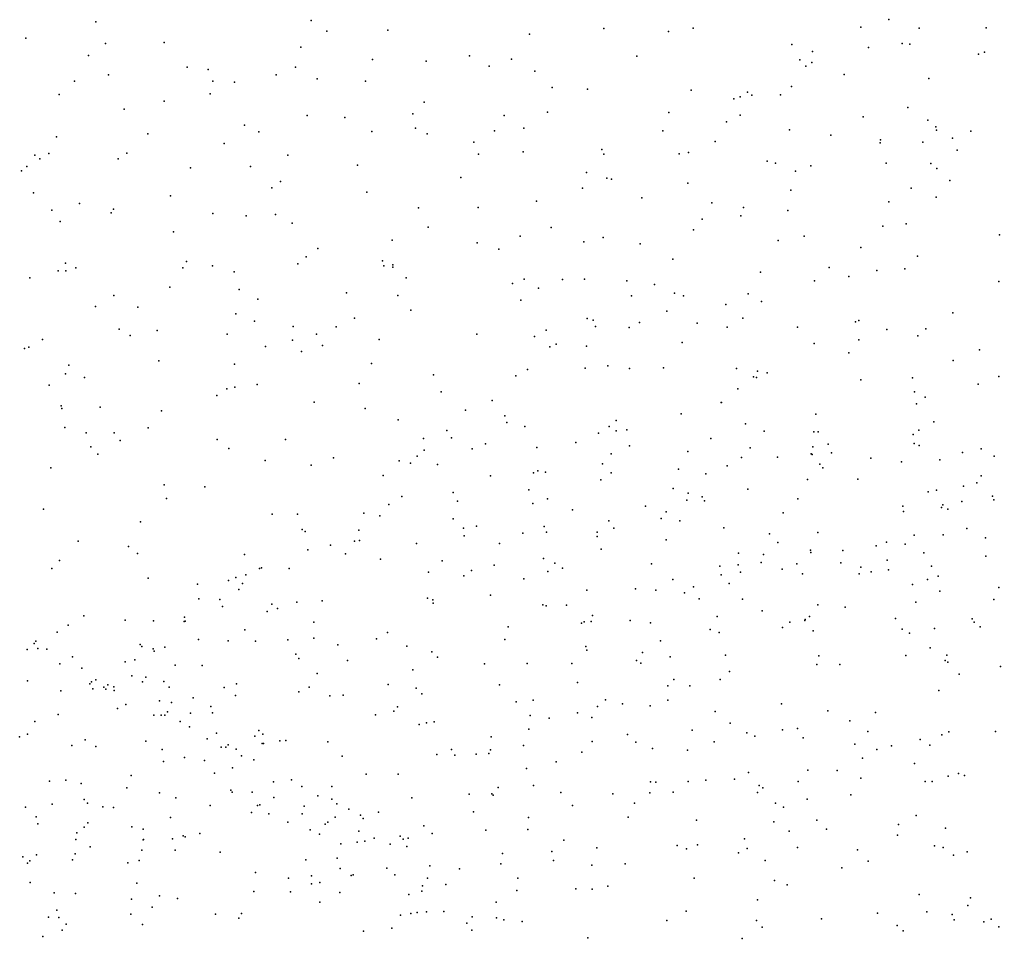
# Model space of a CAD drawing. Header units: metres. Extents: x -23.9 to 23.9, y -27.4 to 27.4.
# Drawn here: x -2.266 to -0.891, y -2.604 to -1.316 of the extents above; entities that cross this region are included whole.
import ezdxf

# ---------------------------------------------------------------- set-up
doc = ezdxf.new("R2010")
doc.units = ezdxf.units.M

msp = doc.modelspace()

# ---------------------------------------------------------------- linework, layer by layer
for p in [(-2.1592, -1.319, 12.5822), (-1.8571, -1.3168, 28.0397), (-1.0472, -1.3157, 24.4778), (-1.8351, -1.3321, -13.3735), (-1.7498, -1.3307, 20.3449), (-1.447, -1.3282, -13.4396), (-1.356, -1.3324, 24.0521), (-1.3214, -1.3276, -6.3809), (-1.0865, -1.3265, -10.9497), (-1.0049, -1.3279, 27.6705), (-0.9108, -1.3273, 5.3267), (-2.2575, -1.3415, -12.9558), (-1.5512, -1.3359, -10.4901), (-2.1454, -1.3491, -11.6209), (-2.0631, -1.3479, -10.5807), (-1.8715, -1.3542, -10.5476), (-1.1832, -1.3505, -6.3992), (-1.1544, -1.3604, 24.2696), (-1.0758, -1.3549, -10.7539), (-1.0286, -1.3494, 11.6613), (-1.0178, -1.3501, -6.4726), (-0.9129, -1.3613, 5.2195), (-2.1693, -1.366, 10.6027), (-1.771, -1.3718, -16.7169), (-1.6958, -1.3739, -6.247), (-1.6353, -1.3665, -11.2204), (-1.5764, -1.371, 2.5419), (-1.4006, -1.3668, -10.466), (-1.1718, -1.3722, -10.5205), (-0.9215, -1.3644, -6.5286), (-2.0312, -1.3822, 12.5619), (-2.0018, -1.3855, 23.6959), (-1.8792, -1.3826, 12.5711), (-1.6074, -1.381, 14.0935), (-1.5436, -1.3882, 9.5877), (-1.1634, -1.381, 18.9466), (-1.1552, -1.3758, 11.9559), (-2.189, -1.4021, -6.238), (-2.1414, -1.3934, 9.9405), (-1.995, -1.4022, 10.3275), (-1.9063, -1.3934, -11.3211), (-1.8487, -1.399, 9.6195), (-1.781, -1.4022, 9.9783), (-1.1097, -1.3929, 11.8187), (-0.9913, -1.3985, -13.4745), (-1.9646, -1.4035, -6.2028), (-1.5191, -1.4109, -6.2644), (-1.4695, -1.4131, -11.1109), (-1.3246, -1.4146, 27.8799), (-1.1839, -1.4093, -10.9619), (-2.2107, -1.4209, -10.6119), (-2.0632, -1.43, -11.4408), (-1.9989, -1.4197, -13.213), (-1.2647, -1.427, -6.3183), (-1.2559, -1.4239, 12.1584), (-1.2453, -1.4174, 9.3638), (-1.2391, -1.4219, -10.6635), (-1.1993, -1.4212, 14.5829), (-2.1196, -1.4411, 13.6524), (-1.6987, -1.4316, 12.5616), (-1.0208, -1.4389, 5.1879), (-1.8627, -1.45, 23.806), (-1.8098, -1.4529, -13.3279), (-1.7148, -1.4479, -11.2239), (-1.5864, -1.4503, 27.9587), (-1.526, -1.4455, 9.2674), (-1.3559, -1.4461, -11.0352), (-1.2556, -1.4498, -10.8267), (-1.0832, -1.452, 5.3101), (-0.9924, -1.4569, 5.0697), (-1.9506, -1.4639, 9.7616), (-1.7109, -1.4678, -10.5279), (-1.5589, -1.4679, -28.468), (-1.2749, -1.4591, -13.4194), (-1.1864, -1.4701, 24.1803), (-0.9815, -1.4663, 11.4023), (-0.9804, -1.4706, 9.4811), (-2.2142, -1.4802, 22.1656), (-2.086, -1.4761, -13.1257), (-1.9308, -1.4729, 27.9309), (-1.772, -1.4728, 27.9406), (-1.6944, -1.4758, 20.8026), (-1.6001, -1.4718, -10.5088), (-1.3639, -1.4715, -10.582), (-1.1285, -1.4776, -6.3144), (-1.059, -1.4845, 5.5002), (-0.958, -1.4819, -28.6061), (-0.9324, -1.4723, 8.7927), (-1.979, -1.4896, 21.5924), (-1.6292, -1.4876, -13.3061), (-1.4496, -1.4981, 24.0207), (-1.2909, -1.4866, 2.3354), (-1.0593, -1.4886, 11.5761), (-0.9996, -1.4876, -6.3403), (-0.9514, -1.4987, -17.0538), (-2.2446, -1.5058, 13.3334), (-2.2377, -1.511, 10.1003), (-2.2252, -1.5036, 27.8882), (-2.1278, -1.5109, -11.4884), (-2.1157, -1.5029, 23.6901), (-1.8898, -1.5059, -10.562), (-1.6224, -1.5044, 20.5403), (-1.56, -1.5011, -11.1169), (-1.4468, -1.5046, -6.2103), (-1.3411, -1.5042, -10.9375), (-1.3281, -1.502, -6.2433), (-2.2557, -1.5218, -11.6798), (-2.0264, -1.5236, 12.4992), (-1.9422, -1.5216, -6.2026), (-1.792, -1.5198, -6.1775), (-1.2176, -1.5144, 11.9531), (-1.2063, -1.517, 27.7728), (-1.1566, -1.5207, -13.4146), (-1.0508, -1.5171, 24.4145), (-0.9883, -1.5174, 4.8886), (-0.9798, -1.5244, 27.6126), (-2.2632, -1.5279, -12.9242), (-1.6474, -1.5373, -6.1796), (-1.4713, -1.53, -10.6398), (-1.4425, -1.5379, -13.3476), (-1.4362, -1.5395, -10.8547), (-1.178, -1.5281, 5.495), (-1.9123, -1.5516, 2.5024), (-1.9004, -1.5427, -13.2733), (-1.4767, -1.5523, -17.0019), (-1.3289, -1.5453, 24.0961), (-1.0158, -1.5523, 5.5792), (-0.9616, -1.5415, 11.2625), (-2.2467, -1.5586, 23.6994), (-2.0543, -1.5628, 9.9212), (-1.7793, -1.5576, -10.5465), (-1.3934, -1.5657, 19.515), (-1.1844, -1.5549, -6.2396), (-0.981, -1.5649, -13.4226), (-2.1821, -1.5736, -10.6183), (-1.7069, -1.5798, 12.4938), (-1.623, -1.5793, -10.5264), (-1.5413, -1.5705, 20.1535), (-1.2954, -1.5728, 12.0842), (-1.251, -1.5793, 5.4072), (-1.047, -1.5712, 4.8072), (-2.221, -1.5832, 22.5783), (-2.1376, -1.5867, -13.0581), (-2.1343, -1.5818, -6.2373), (-1.9949, -1.5877, 22.0102), (-1.9485, -1.5908, 23.7783), (-1.9073, -1.5893, 27.8545), (-1.2549, -1.5908, 5.174), (-1.1889, -1.5835, 5.061), (-2.2091, -1.5987, 12.4399), (-1.8838, -1.6011, -11.2405), (-1.693, -1.607, -13.2583), (-1.5205, -1.6075, -13.2631), (-1.309, -1.5954, -13.3696), (-1.0555, -1.6054, 11.4286), (-1.0229, -1.6022, 2.102), (-2.05, -1.6134, -13.1287), (-1.5641, -1.6197, -11.0102), (-1.4477, -1.6215, 2.464), (-1.321, -1.6106, -6.1728), (-1.1657, -1.6195, 24.1998), (-0.8919, -1.6177, 9.5577), (-1.7435, -1.6252, 9.6061), (-1.6244, -1.6286, -10.8481), (-1.4747, -1.6276, 12.4687), (-1.3959, -1.6302, 12.2751), (-1.2026, -1.6255, 11.7835), (-1.0866, -1.6356, 24.3158), (-1.8642, -1.6485, -10.5681), (-1.848, -1.6366, 9.7267), (-1.5939, -1.6375, 27.8413), (-1.007, -1.6476, 14.8654), (-2.2016, -1.6575, 10.1271), (-2.187, -1.6638, -11.4809), (-2.0371, -1.6638, -11.27), (-2.032, -1.6552, -10.598), (-1.9956, -1.6609, -6.218), (-1.8759, -1.6581, 12.4485), (-1.757, -1.6542, -10.624), (-1.7555, -1.6609, -11.1444), (-1.7429, -1.6629, 23.8905), (-1.7428, -1.6597, 27.8174), (-1.3499, -1.6518, 5.3898), (-1.1308, -1.6633, 9.5083), (-2.2119, -1.6682, -6.2543), (-2.2013, -1.6682, -12.9859), (-1.9651, -1.6695, 22.2469), (-1.2272, -1.6702, 4.8554), (-1.1033, -1.6762, -13.3715), (-1.0642, -1.6675, 5.6838), (-1.0247, -1.6655, 4.7187), (-2.2515, -1.678, -11.5703), (-2.0554, -1.6909, 9.9806), (-1.7242, -1.6778, -10.8602), (-1.5751, -1.6861, -6.2235), (-1.5586, -1.68, 9.5268), (-1.505, -1.6804, 14.342), (-1.4741, -1.68, 24.0306), (-1.4148, -1.682, 9.5304), (-1.376, -1.6871, 5.6276), (-1.1514, -1.6822, 27.7004), (-0.893, -1.6831, -13.3958), (-2.134, -1.7029, 13.4693), (-1.9582, -1.6943, 10.3391), (-1.8075, -1.6988, -10.761), (-1.7359, -1.7025, -11.0158), (-1.5384, -1.6922, 9.6539), (-1.408, -1.7034, 9.4441), (-1.3479, -1.6995, 5.0094), (-1.3352, -1.7032, 24.1136), (-1.2443, -1.7002, -13.3268), (-2.1596, -1.7181, 2.3978), (-1.9319, -1.7079, 9.8518), (-1.5634, -1.7092, -13.2101), (-1.2759, -1.7154, 11.8658), (-1.2259, -1.711, 4.7436), (-2.1001, -1.7191, 27.756), (-1.963, -1.7282, 23.8217), (-1.7173, -1.7234, 12.425), (-1.3585, -1.7247, 19.9179), (-0.9573, -1.727, 18.2357), (-1.9367, -1.7385, -10.6564), (-1.8826, -1.7461, -10.8486), (-1.7966, -1.7344, 22.0596), (-1.4704, -1.7349, 21.0416), (-1.4619, -1.7371, 5.466), (-1.4584, -1.7462, 5.0851), (-1.397, -1.7407, 14.5757), (-1.3158, -1.7415, 4.8047), (-1.2518, -1.7345, -6.2085), (-1.0941, -1.7396, -6.1948), (-1.0895, -1.7378, 11.3601), (-2.1262, -1.7498, -11.3305), (-2.1111, -1.7586, 23.7901), (-2.073, -1.752, -13.0802), (-1.9751, -1.7569, 12.3984), (-1.8498, -1.7571, -11.0175), (-1.822, -1.7468, 10.1299), (-1.6251, -1.757, 9.6254), (-1.5441, -1.76, 12.3287), (-1.5275, -1.7513, 27.7693), (-1.4112, -1.7478, 12.1757), (-1.2737, -1.747, 19.1383), (-1.1753, -1.7471, 11.57), (-1.0501, -1.7502, -17.2763), (-1.0064, -1.7592, -13.3572), (-0.9953, -1.7494, 5.7832), (-2.2338, -1.7642, -11.4846), (-1.8834, -1.7654, -11.1623), (-1.8411, -1.7729, 23.8748), (-1.7619, -1.7646, -6.2482), (-1.5137, -1.7711, 5.3309), (-1.4713, -1.7739, 9.6482), (-1.337, -1.7684, 5.7193), (-1.152, -1.7702, -13.321), (-1.0891, -1.765, 4.6373), (-2.2593, -1.7769, -12.9055), (-2.2529, -1.7751, 10.2372), (-1.9212, -1.7744, -28.4459), (-1.8706, -1.7813, -17.1564), (-1.5225, -1.7746, 21.504), (-1.1033, -1.7829, 27.5809), (-0.9199, -1.779, 11.073), (-2.1971, -1.8003, 22.7485), (-2.071, -1.7943, -10.6358), (-1.9646, -1.7988, -10.9506), (-1.7727, -1.7982, 27.723), (-1.4412, -1.8015, -6.2499), (-0.9572, -1.7938, 24.5072), (-2.2016, -1.8127, 27.6814), (-1.6855, -1.8138, 23.9365), (-1.5538, -1.8065, 5.5082), (-1.4729, -1.8045, 4.9235), (-1.4107, -1.8051, 4.7924), (-1.363, -1.804, 20.3167), (-1.2607, -1.8051, 24.17), (-1.2315, -1.8088, 9.6949), (-1.2177, -1.8114, 18.8592), (-2.2245, -1.8287, 13.1045), (-2.1749, -1.8176, -12.9781), (-1.9327, -1.8274, 13.7838), (-1.7897, -1.8261, 22.3936), (-1.5702, -1.8155, -6.2673), (-1.2368, -1.8166, 4.5878), (-1.233, -1.8175, -13.2505), (-1.0863, -1.8212, 11.2536), (-1.014, -1.8184, 9.7087), (-0.9218, -1.8273, 17.8857), (-0.8929, -1.8164, 4.8243), (-1.9754, -1.8335, 27.6871), (-1.9644, -1.8311, -13.1583), (-1.675, -1.8378, 9.9125), (-1.259, -1.8338, 19.4154), (-1.0111, -1.8379, 27.4433), (-1.9893, -1.8429, -11.1734), (-1.8532, -1.8522, 9.8304), (-1.6036, -1.8502, 5.7219), (-1.2825, -1.8529, 11.7208), (-1.2817, -1.8528, 27.6498), (-1.0086, -1.8546, 14.9967), (-0.9961, -1.8454, 5.8799), (-2.2079, -1.8574, -11.3821), (-2.2067, -1.8613, -10.6807), (-2.1531, -1.8593, -6.2535), (-2.0671, -1.8646, -11.0772), (-1.7813, -1.8611, 12.1988), (-1.6408, -1.8637, 5.2878), (-1.3385, -1.8685, -13.1661), (-1.1497, -1.8691, 5.8665), (-1.7351, -1.8772, -13.1461), (-1.5856, -1.8717, 4.9362), (-1.583, -1.8807, 27.6794), (-1.4296, -1.878, 5.8074), (-1.2481, -1.8828, 4.4991), (-0.9841, -1.88, -2.7134), (-2.2026, -1.888, -10.8551), (-2.1725, -1.8954, -10.9816), (-2.1334, -1.8955, 10.7537), (-2.0857, -1.8885, -13.041), (-1.6672, -1.8923, 5.5691), (-1.5574, -1.8863, 4.8295), (-1.4542, -1.896, 24.0709), (-1.4394, -1.8863, 11.9607), (-1.4297, -1.8925, 4.6635), (-1.4144, -1.891, -1.8752), (-1.2221, -1.8929, -2.2004), (-1.1522, -1.8941, -2.5133), (-1.1465, -1.8938, 27.4925), (-1.0053, -1.8914, -13.3048), (-2.125, -1.9063, 10.1554), (-1.9891, -1.9046, 10.0044), (-1.8933, -1.9045, 22.6373), (-1.6999, -1.9034, 5.1628), (-1.6602, -1.9024, 9.8123), (-1.6129, -1.911, -1.4853), (-1.4862, -1.9088, -6.2911), (-1.2969, -1.9031, -1.9957), (-1.1321, -1.9113, 9.8274), (-1.0129, -1.8979, -2.5349), (-1.0119, -1.9103, -6.2452), (-2.1662, -1.915, -11.1193), (-2.1565, -1.9252, -11.2598), (-1.9728, -1.9171, 23.8925), (-1.6988, -1.9197, 5.6959), (-1.6314, -1.9179, -6.3084), (-1.5407, -1.9159, 5.8186), (-1.4366, -1.9248, -1.593), (-1.411, -1.9136, -1.7189), (-1.3292, -1.9216, -2.2055), (-1.2415, -1.9164, 9.2247), (-1.156, -1.925, -2.6325), (-1.154, -1.9152, 18.6057), (-1.1276, -1.9236, -2.1482), (-1.0047, -1.9129, 4.6473), (-0.9437, -1.9227, 11.0397), (-0.9178, -1.9179, 2.0001), (-1.9215, -1.9343, 12.0986), (-1.8258, -1.9305, -6.2891), (-1.7336, -1.9345, 5.356), (-1.718, -1.938, 4.9928), (-1.7086, -1.9281, 12.0689), (-1.4488, -1.9388, 21.9431), (-1.2539, -1.9299, -1.8793), (-1.2032, -1.9294, 11.4268), (-1.1548, -1.9255, 24.247), (-1.0725, -1.9309, -2.8564), (-1.0296, -1.9361, -2.2313), (-0.9757, -1.9333, -2.3467), (-0.8993, -1.9282, -2.5186), (-2.2223, -1.9444, -6.269), (-1.8572, -1.9406, -13.1242), (-1.6801, -1.9397, 5.8087), (-1.5455, -1.9516, -28.5863), (-1.5395, -1.9485, -1.3246), (-1.5284, -1.9505, 9.8751), (-1.4365, -1.9515, 11.818), (-1.3423, -1.9464, 21.6645), (-1.3037, -1.9527, 2.3741), (-1.2739, -1.9418, -1.759), (-1.1441, -1.9393, -2.0063), (-1.1398, -1.9445, -2.7522), (-1.7564, -1.9553, 5.4762), (-1.6056, -1.9555, -1.6879), (-1.4512, -1.9613, 4.5766), (-1.1613, -1.9609, -6.2772), (-1.0908, -1.9602, 5.9728), (-0.9236, -1.9656, 27.204), (-0.9178, -1.9558, -2.9544), (-2.0631, -1.9682, 12.067), (-2.0065, -1.971, -6.2753), (-1.6582, -1.979, -1.1932), (-1.552, -1.9751, 11.8859), (-1.3494, -1.9732, -1.4608), (-1.3288, -1.9802, 27.5445), (-1.2449, -1.9743, -1.5775), (-0.9922, -1.9779, 4.744), (-0.9805, -1.9757, -2.0348), (-0.9425, -1.9703, 10.8659), (-2.0601, -1.9876, 27.5789), (-1.7299, -1.9847, 27.6009), (-1.6518, -1.991, -13.0948), (-1.5258, -1.9879, -2.0127), (-1.3306, -1.9897, -2.4857), (-1.309, -1.9852, 5.945), (-1.3056, -1.9907, 24.169), (-1.1747, -1.9881, -13.159), (-0.9447, -1.9915, -13.2633), (-0.9019, -1.9844, 5.9809), (-0.9002, -1.9892, 10.4898), (-2.2326, -2.0026, 11.1143), (-1.7483, -1.9958, 14.0601), (-1.5464, -1.9947, -1.2079), (-1.4907, -2.0034, 14.5438), (-1.3884, -1.9984, -6.3122), (-1.3594, -2.0062, 4.4126), (-1.1956, -2.0076, 9.9509), (-1.0274, -1.9981, -1.791), (-1.0265, -2.0056, 9.9495), (-0.9732, -2.0002, -3.0445), (-0.9715, -1.9963, -1.9031), (-0.9643, -2.0024, 15.4121), (-2.0966, -2.0204, 23.8964), (-1.9119, -2.0095, 9.9668), (-1.8762, -2.0095, 11.9598), (-1.7833, -2.0078, -1.4535), (-1.761, -2.0118, 9.9524), (-1.6582, -2.016, 5.8911), (-1.44, -2.0187, -2.3455), (-1.3663, -2.0157, -1.3034), (-1.3403, -2.019, -13.0706), (-1.8697, -2.031, 5.2241), (-1.8657, -2.0338, -6.3146), (-1.7903, -2.0318, -1.2918), (-1.6434, -2.0292, -6.3452), (-1.6254, -2.0263, 9.972), (-1.5307, -2.0269, -2.1634), (-1.5272, -2.0348, -6.3382), (-1.4564, -2.0349, 27.5734), (-1.4329, -2.0292, 11.6478), (-1.2785, -2.0284, 11.4913), (-1.1468, -2.0351, 6.0348), (-0.9378, -2.0297, 10.2887), (-2.184, -2.0471, 12.8255), (-1.7964, -2.0471, -1.6063), (-1.7894, -2.0464, -1.1375), (-1.6427, -2.0399, -1.9502), (-1.5606, -2.0361, -17.5109), (-1.456, -2.0407, 4.456), (-1.3593, -2.0454, -2.6487), (-1.2147, -2.0368, 11.3297), (-1.0504, -2.0488, -3.143), (-1.0119, -2.039, 24.3444), (-0.971, -2.0384, 6.0809), (-0.9118, -2.0424, -3.1316), (-2.1132, -2.0546, -12.9829), (-1.8619, -2.0595, 27.5429), (-1.83, -2.0531, 5.8868), (-1.7093, -2.0507, -1.8338), (-1.5931, -2.0507, 27.5651), (-1.4504, -2.0583, -2.4852), (-1.2028, -2.0493, -1.3802), (-1.1572, -2.06, 20.5713), (-1.1119, -2.0603, 11.1269), (-1.0651, -2.0538, 10.9189), (-1.0243, -2.0515, 17.4903), (-2.2102, -2.0742, 12.573), (-2.1008, -2.0647, -6.2901), (-1.9509, -2.0661, -13.075), (-1.8091, -2.0649, 4.776), (-1.7599, -2.0727, -13.0646), (-1.6737, -2.0748, 4.623), (-1.5315, -2.0718, 5.9782), (-1.2581, -2.0641, -2.9678), (-1.2229, -2.0659, 21.3498), (-1.1567, -2.0631, 4.4562), (-1.0497, -2.074, 10.5887), (-0.998, -2.0635, 4.5359), (-0.9114, -2.0684, 24.5158), (-2.2208, -2.0857, 27.4929), (-1.9296, -2.0856, 5.546), (-1.927, -2.0847, 4.9439), (-1.8879, -2.0857, 13.7368), (-1.6324, -2.0885, -2.1771), (-1.6004, -2.0811, 4.5387), (-1.5255, -2.0898, -13.0481), (-1.5155, -2.0781, -1.0801), (-1.505, -2.085, 10.0484), (-1.3798, -2.0791, -1.1282), (-1.284, -2.0824, 19.3976), (-1.2587, -2.0803, -1.216), (-1.2261, -2.0773, -3.099), (-1.1967, -2.0864, -6.3236), (-1.1763, -2.0789, 18.2863), (-1.1146, -2.0779, 20.3173), (-1.0864, -2.0836, 10.7454), (-1.0478, -2.0877, 10.116), (-0.9874, -2.0823, -1.5178), (-2.0856, -2.0993, 10.1995), (-1.9732, -2.1026, 11.8172), (-1.9629, -2.0985, 5.1812), (-1.949, -2.0943, 5.3699), (-1.6928, -2.0909, -2.0408), (-1.6429, -2.0959, 5.9755), (-1.5591, -2.1, 11.6253), (-1.35, -2.1011, -2.9025), (-1.2822, -2.0944, 4.3777), (-1.2553, -2.0909, 6.0648), (-1.1681, -2.093, -3.232), (-1.0888, -2.093, 27.2223), (-1.0721, -2.0905, -13.1354), (-0.993, -2.1013, 17.1557), (-0.9779, -2.0966, -3.2416), (-2.0167, -2.1077, 2.3754), (-1.9588, -2.115, 5.7874), (-1.9536, -2.1068, 5.6527), (-1.4708, -2.1159, -2.6763), (-1.4025, -2.1143, 6.0526), (-1.3738, -2.1159, 14.8225), (-1.3212, -2.1112, 11.3575), (-1.271, -2.1067, 27.3572), (-1.014, -2.108, -6.3131), (-0.9759, -2.1175, 15.7802), (-0.893, -2.1124, -13.2032), (-2.0146, -2.1282, 10.7832), (-1.9851, -2.1291, -6.3262), (-1.8419, -2.131, 10.1052), (-1.6943, -2.1271, 11.7056), (-1.6867, -2.1294, 27.5068), (-1.6056, -2.123, -2.3848), (-1.3336, -2.1199, -6.3484), (-1.3132, -2.1281, 24.1632), (-1.2526, -2.1285, 10.1386), (-0.9, -2.129, -1.4656), (-1.9813, -2.1391, 10.1146), (-1.9123, -2.1358, -1.5867), (-1.9046, -2.1419, -1.443), (-1.8773, -2.1327, -1.2375), (-1.6862, -2.1342, -6.3708), (-1.5323, -2.1368, -0.9761), (-1.5276, -2.1379, 22.5822), (-1.4992, -2.137, 11.4847), (-1.2248, -2.1452, 22.1551), (-1.1467, -2.1364, 6.1372), (-1.1083, -2.14, 10.2416), (-1.0094, -2.1331, 2.1413), (-2.1761, -2.152, -12.9082), (-2.1178, -2.158, 11.6836), (-2.0781, -2.159, 13.2765), (-2.0348, -2.1538, 5.2473), (-1.9187, -2.1458, -1.7184), (-1.4627, -2.1515, 24.0636), (-1.4099, -2.1585, -0.9848), (-1.2878, -2.1529, 9.508), (-1.1651, -2.1587, -3.3664), (-1.1646, -2.1573, 10.4512), (-1.1585, -2.1529, -1.0941), (-1.0379, -2.1558, -1.2218), (-0.9302, -2.1563, 6.1627), (-2.198, -2.165, -6.3063), (-2.0351, -2.1598, 5.428), (-2.0338, -2.1597, 4.9187), (-1.9502, -2.1718, 11.693), (-1.8534, -2.1611, 4.6687), (-1.5812, -2.1673, -2.627), (-1.4782, -2.1622, 27.4584), (-1.4746, -2.1606, 2.4084), (-1.4644, -2.1598, -2.8742), (-1.3816, -2.162, -3.0808), (-1.2979, -2.1711, -1.0046), (-1.1963, -2.1682, -13.0237), (-1.1859, -2.1607, 19.9708), (-1.0285, -2.1708, -3.3927), (-0.9833, -2.1697, 4.5867), (-0.9275, -2.1608, 26.905), (-0.9191, -2.1674, 16.144), (-2.2134, -2.1748, 11.5705), (-2.0154, -2.1852, 23.9844), (-1.8901, -2.1858, -1.954), (-1.8535, -2.1832, 10.5254), (-1.7654, -2.1842, -2.2512), (-1.75, -2.1754, 4.5412), (-1.5857, -2.1853, 6.0797), (-1.285, -2.1755, 11.1213), (-1.1533, -2.1732, 21.6446), (-1.0184, -2.1765, 27.071), (-2.2556, -2.1992, -4.0843), (-2.2458, -2.1907, -5.6304), (-2.2433, -2.1877, -6.1213), (-2.2404, -2.1979, -5.1188), (-2.2279, -2.1986, -5.753), (-2.0971, -2.1923, 5.0105), (-2.0948, -2.1951, 5.1498), (-2.0786, -2.1984, 5.6272), (-2.0622, -2.1959, 5.9251), (-1.9734, -2.1873, 4.7491), (-1.9352, -2.1878, -1.3214), (-1.8197, -2.1927, 6.0302), (-1.7232, -2.1944, -2.3965), (-1.4721, -2.1952, 11.3321), (-1.3675, -2.187, 6.1345), (-0.9893, -2.1969, 4.4745), (-2.1917, -2.2094, 12.3547), (-2.1046, -2.2137, 5.5052), (-2.0772, -2.2017, 5.7613), (-1.8786, -2.206, 27.4439), (-1.8747, -2.2118, -2.0996), (-1.6881, -2.2025, 11.5378), (-1.68, -2.2098, 4.4159), (-1.4709, -2.2004, -3.0276), (-1.3925, -2.2035, -3.2271), (-1.354, -2.2097, -3.345), (-1.2763, -2.207, -28.664), (-1.1453, -2.2082, -6.3603), (-1.0232, -2.2079, -1.0691), (-0.9658, -2.2071, 16.6242), (-2.2098, -2.2195, -4.4073), (-2.1786, -2.2254, -5.9941), (-2.1179, -2.2165, 5.2869), (-2.0481, -2.2211, -17.6602), (-2.0099, -2.2217, -1.8109), (-1.8061, -2.2149, 10.2134), (-1.7145, -2.2276, 24.0177), (-1.6143, -2.2193, -2.7643), (-1.5545, -2.219, -6.404), (-1.4919, -2.2191, -0.8537), (-1.4008, -2.2145, 27.3389), (-1.3951, -2.2184, 10.2872), (-1.1484, -2.2205, 24.2672), (-1.1157, -2.2201, -0.9895), (-0.9682, -2.2149, -28.7958), (-0.9645, -2.2171, 4.7401), (-0.8908, -2.2231, -6.3405), (-2.1088, -2.2363, 27.407), (-2.0889, -2.238, 10.2663), (-1.8489, -2.2329, -6.3772), (-1.3489, -2.2415, 10.8114), (-1.2836, -2.2414, -12.9746), (-1.2708, -2.23, 10.3729), (-0.9487, -2.2339, -3.5229), (-2.2549, -2.2431, -12.8209), (-2.1676, -2.2476, -6.2371), (-2.1654, -2.2448, 4.9121), (-2.1634, -2.2545, 5.4204), (-2.1593, -2.242, -4.7526), (-2.148, -2.2523, -4.2286), (-2.1452, -2.2551, -4.0688), (-2.1423, -2.2489, -4.9498), (-2.1341, -2.2516, -5.1117), (-2.0935, -2.2446, -28.3055), (-2.0639, -2.2443, -6.3496), (-2.0565, -2.252, 11.1182), (-1.9792, -2.2526, -1.1574), (-1.9619, -2.2473, 13.5076), (-1.86, -2.2523, 24.0195), (-1.7491, -2.2483, -2.5573), (-1.7101, -2.2533, -6.4033), (-1.5933, -2.249, 14.3976), (-1.4839, -2.2457, 6.1655), (-1.3573, -2.2501, -0.8513), (-1.3262, -2.2502, -3.5516), (-2.2082, -2.2571, -3.9486), (-2.1334, -2.2569, -4.5519), (-2.0226, -2.2669, -1.487), (-1.9635, -2.2638, 4.6182), (-1.8743, -2.2586, -12.9908), (-1.8308, -2.2641, -2.4237), (-1.8123, -2.2635, 4.4653), (-1.7021, -2.2616, -0.7693), (-0.9772, -2.2568, 24.3494), (-2.1288, -2.2821, 4.7569), (-2.1171, -2.2763, -6.1122), (-2.0697, -2.2713, -12.9761), (-2.0531, -2.2736, -1.9213), (-1.9979, -2.2793, -2.0796), (-1.736, -2.2798, -2.72), (-1.5696, -2.2725, -3.0922), (-1.5459, -2.2703, 11.2467), (-1.4559, -2.279, 9.9168), (-1.4445, -2.2699, -3.3795), (-1.4208, -2.2755, 10.9398), (-1.3817, -2.2784, 10.6179), (-1.3571, -2.2703, 4.2532), (-1.1975, -2.2754, 4.331), (-2.2121, -2.2905, -3.8407), (-2.0776, -2.2915, 11.454), (-2.0676, -2.2913, -4.4149), (-2.0623, -2.2914, -5.7065), (-2.0587, -2.2868, -5.451), (-2.0266, -2.2886, 6.0256), (-1.9954, -2.2882, -0.9823), (-1.7672, -2.291, 10.3246), (-1.7414, -2.2858, 27.3989), (-1.5501, -2.2918, -3.2187), (-1.5233, -2.2958, 10.4133), (-1.4838, -2.2881, -0.7417), (-1.4635, -2.2946, 4.1877), (-1.2905, -2.2862, 6.2535), (-1.1327, -2.2855, -3.6262), (-1.0658, -2.2878, 6.3097), (-2.2448, -2.3003, 4.9739), (-2.041, -2.3002, -1.3576), (-2.0277, -2.3078, -5.5655), (-1.7057, -2.3045, -17.7525), (-1.6956, -2.3021, 11.332), (-1.6847, -2.3007, -2.9317), (-1.2698, -2.3027, -6.4048), (-1.1754, -2.3103, 15.7356), (-1.1021, -2.2994, 27.0026), (-2.266, -2.3216, 5.1486), (-2.2548, -2.3178, 5.2865), (-1.9899, -2.3164, -2.2532), (-1.936, -2.3209, 27.3636), (-1.9307, -2.3131, 11.4446), (-1.9249, -2.3178, -0.7408), (-1.6046, -2.3218, -0.6518), (-1.5519, -2.3111, -12.9558), (-1.4136, -2.3184, -3.655), (-1.3228, -2.3122, -0.7604), (-1.2463, -2.316, 24.1979), (-1.2349, -2.3209, 18.5837), (-1.1961, -2.3118, 17.7401), (-1.1675, -2.3234, -0.7985), (-1.0768, -2.3143, -6.3899), (-0.9727, -2.3189, 4.5221), (-0.9633, -2.3148, -6.379), (-0.8976, -2.3145, 4.7731), (-2.1926, -2.334, 11.6621), (-2.1743, -2.3261, 5.8354), (-2.1592, -2.3354, 27.3321), (-2.0891, -2.3279, 24.0185), (-2.0032, -2.3247, -4.3191), (-1.9832, -2.3362, -4.1483), (-1.9767, -2.3364, -2.3682), (-1.9737, -2.3328, -5.337), (-1.9261, -2.331, 10.9272), (-1.9242, -2.331, 4.4722), (-1.9011, -2.3275, -2.5156), (-1.8926, -2.3269, 6.1184), (-1.8338, -2.329, -2.6857), (-1.5595, -2.3338, -6.4438), (-1.4631, -2.3282, 6.2538), (-1.402, -2.3294, -6.4269), (-1.292, -2.3288, 19.0498), (-1.0949, -2.332, 22.4372), (-1.0437, -2.3344, -12.979), (-1.0033, -2.3253, -0.8553), (-0.9895, -2.3333, 4.4072), (-2.0663, -2.3394, -1.2448), (-2.035, -2.3508, -0.7927), (-1.9625, -2.3391, -5.0133), (-1.9547, -2.3482, -4.4239), (-1.8137, -2.3488, -6.4172), (-1.681, -2.3465, -3.131), (-1.6605, -2.3394, 6.2171), (-1.6559, -2.3477, 10.483), (-1.6257, -2.3463, 4.1451), (-1.608, -2.3451, -3.3024), (-1.6057, -2.3399, 24.0216), (-1.4776, -2.3434, 27.255), (-1.3785, -2.3381, 24.1098), (-1.3296, -2.3406, -3.7365), (-1.0843, -2.3515, 4.3504), (-1.0639, -2.3394, -3.7374), (-2.0642, -2.3565, -1.0521), (-2.0067, -2.355, -3.9854), (-1.9674, -2.3652, 10.4209), (-1.9374, -2.3539, -4.7747), (-1.5137, -2.3568, 10.6628), (-1.0113, -2.359, 26.7809), (-2.1096, -2.3759, 5.9723), (-1.9926, -2.3727, -6.2403), (-1.7801, -2.374, 6.1966), (-1.7354, -2.3742, 22.8825), (-1.5552, -2.3663, -3.5165), (-1.2441, -2.3719, -3.8015), (-1.1607, -2.3686, 19.8443), (-1.1198, -2.3691, 16.1252), (-0.9638, -2.3769, 6.3919), (-0.9497, -2.3733, 26.6198), (-0.9412, -2.3762, 21.4972), (-2.2239, -2.3838, 5.7498), (-2.2014, -2.3825, -3.5791), (-2.1799, -2.3873, -2.0029), (-1.9099, -2.3849, -5.4483), (-1.8849, -2.3821, -4.5864), (-1.8702, -2.3913, -5.0778), (-1.828, -2.3916, 10.5226), (-1.595, -2.3927, -0.5404), (-1.5456, -2.3901, -3.6387), (-1.3814, -2.3849, 27.1328), (-1.3741, -2.3853, -3.8274), (-1.3284, -2.3842, -0.6382), (-1.3038, -2.3824, 4.2248), (-1.2638, -2.3811, -12.9149), (-1.2291, -2.39, 27.006), (-1.1742, -2.3845, 16.9299), (-1.0864, -2.3798, 24.2672), (-0.9964, -2.3843, -0.7594), (-0.9866, -2.3844, 22.0366), (-2.1155, -2.3934, 10.441), (-2.07, -2.4003, -2.4061), (-1.9698, -2.3967, 6.0683), (-1.9678, -2.3996, -2.6524), (-1.9401, -2.3996, -6.0615), (-1.848, -2.4046, -4.1424), (-1.6357, -2.4023, 11.0237), (-1.6037, -2.4015, 10.7978), (-1.602, -2.4036, 6.2962), (-1.5071, -2.4, -3.7715), (-1.434, -2.4019, -0.5702), (-1.3823, -2.4005, 14.8439), (-1.3497, -2.3995, 22.6634), (-1.2312, -2.3997, 18.1604), (-1.2237, -2.3933, 6.3778), (-1.1005, -2.4033, 26.8851), (-2.2202, -2.4163, 11.0883), (-2.1757, -2.4095, -1.7373), (-2.1709, -2.4146, -2.2198), (-2.1492, -2.42, -1.347), (-2.0468, -2.4074, -3.7598), (-1.9988, -2.4183, 4.4098), (-1.9326, -2.4181, -3.9166), (-1.9292, -2.4173, -6.4213), (-1.9094, -2.4068, 11.2783), (-1.8671, -2.4192, -2.9791), (-1.8282, -2.409, -4.784), (-1.8212, -2.4158, -4.4044), (-1.7161, -2.4074, 10.5926), (-1.4907, -2.4182, -12.9083), (-1.4038, -2.4146, 4.1586), (-1.2063, -2.4149, -17.8284), (-1.1619, -2.4093, -3.8791), (-2.2578, -2.4204, 10.757), (-2.1345, -2.4211, -1.1762), (-1.9409, -2.4279, -2.8357), (-1.9164, -2.4297, 4.3082), (-1.8699, -2.4299, -12.9183), (-1.8046, -2.4232, -3.1484), (-1.7882, -2.4315, -4.5115), (-1.7627, -2.4273, -3.2671), (-1.6295, -2.4269, -12.9101), (-1.1949, -2.4206, 17.2447), (-1.0087, -2.4319, -12.9275), (-2.2428, -2.4342, 10.9173), (-2.2405, -2.4437, -2.102), (-2.1702, -2.4424, -2.3369), (-2.0546, -2.435, 11.1901), (-1.8901, -2.4413, -6.1646), (-1.8377, -2.4441, -3.9951), (-1.8337, -2.4415, 11.1746), (-1.8237, -2.4345, 4.2066), (-1.7844, -2.4362, 27.2866), (-1.6993, -2.4466, -3.5019), (-1.5525, -2.435, 4.0737), (-1.4127, -2.4345, -3.9275), (-1.3168, -2.4385, 15.3584), (-1.2085, -2.4411, 4.2438), (-1.1484, -2.4385, -12.8862), (-1.0335, -2.4449, -3.9535), (-2.1857, -2.4566, 10.585), (-2.1755, -2.4484, -3.4216), (-2.1088, -2.4481, -2.5101), (-2.0929, -2.4511, -12.9183), (-2.0365, -2.4608, -3.6144), (-2.0135, -2.4572, 27.2678), (-1.8587, -2.452, -0.5177), (-1.8456, -2.4584, -5.9147), (-1.7905, -2.4541, -5.1773), (-1.7326, -2.4613, -4.3171), (-1.6874, -2.4575, 2.3839), (-1.6122, -2.4526, -3.7391), (-1.5532, -2.4516, -3.8761), (-1.1869, -2.4543, -6.4486), (-1.1345, -2.4511, 6.4579), (-1.0351, -2.4599, 26.6754), (-0.9677, -2.4498, -6.4402), (-2.1873, -2.4657, -12.8339), (-2.0928, -2.4662, -3.5047), (-2.0925, -2.466, 12.3869), (-2.0516, -2.465, -2.7196), (-2.0341, -2.4619, 11.4455), (-1.8157, -2.4719, -5.7828), (-1.7927, -2.4695, -5.4647), (-1.782, -2.4681, -5.3117), (-1.769, -2.4637, -28.384), (-1.7464, -2.4723, -4.9529), (-1.728, -2.4654, -4.1253), (-1.7211, -2.464, -0.4637), (-1.5031, -2.4668, -3.9925), (-1.3442, -2.4741, 27.0037), (-1.3154, -2.4734, -4.0084), (-1.2494, -2.4648, 19.4652), (-0.9834, -2.4748, 26.5324), (-2.2424, -2.4873, 5.8651), (-2.1879, -2.4858, -3.2875), (-2.1673, -2.4762, -0.9878), (-2.0947, -2.4808, 24.0302), (-2.0479, -2.4809, 10.6451), (-1.985, -2.4837, -2.9596), (-1.7229, -2.4755, 10.7998), (-1.589, -2.4856, -0.3963), (-1.5199, -2.4826, 6.3778), (-1.4568, -2.4773, -0.4361), (-1.3311, -2.4789, -0.4795), (-1.2578, -2.4846, 18.4043), (-1.2457, -2.4786, 6.4587), (-1.1751, -2.4768, -0.5399), (-1.0911, -2.4804, 4.2835), (-0.9712, -2.4768, 20.3414), (-0.9565, -2.4876, 4.5167), (-0.9375, -2.4832, 26.3502), (-2.2613, -2.4903, -1.8667), (-2.2548, -2.499, -3.1365), (-2.2516, -2.4958, -1.7072), (-2.1919, -2.4941, 4.4859), (-2.1143, -2.4984, 23.2065), (-2.0985, -2.4952, -0.5134), (-1.8646, -2.4943, 10.7328), (-1.8209, -2.4921, -3.3944), (-1.6907, -2.5026, 10.6357), (-1.5913, -2.4997, 14.4034), (-1.5175, -2.4951, 24.0275), (-1.4636, -2.5016, 27.0669), (-1.4168, -2.5, 6.4386), (-1.2204, -2.4954, 17.5038), (-1.076, -2.4964, -6.4588), (-1.9354, -2.5121, -0.4453), (-1.8167, -2.5064, -3.8406), (-1.8012, -2.5164, -0.404), (-1.7983, -2.5152, -6.3045), (-1.7513, -2.506, 4.0201), (-1.74, -2.5155, 13.8495), (-1.6494, -2.507, -3.8744), (-1.1131, -2.5055, 26.7789), (-2.2512, -2.5263, -2.4878), (-2.1016, -2.5269, -2.8549), (-1.8889, -2.5201, 11.0627), (-1.8566, -2.5168, 13.5775), (-1.8565, -2.5278, 24.0308), (-1.8452, -2.5262, -3.7331), (-1.6943, -2.5202, -5.1341), (-1.6685, -2.529, 27.1975), (-1.5676, -2.5201, -4.1008), (-1.3202, -2.5198, 16.1913), (-1.2073, -2.5231, -4.1114), (-1.19, -2.5292, 16.6671), (-2.2175, -2.5404, -0.8972), (-2.1877, -2.5417, -0.5603), (-1.9374, -2.5389, -12.8751), (-1.8863, -2.5393, 11.2068), (-1.8171, -2.5399, -12.8699), (-1.7201, -2.5427, -5.8271), (-1.7019, -2.5381, 6.2559), (-1.7012, -2.531, -5.3996), (-1.5689, -2.5373, -6.5094), (-1.4859, -2.5349, 10.2018), (-1.4633, -2.5356, -12.8577), (-1.4413, -2.5311, -4.1248), (-1.0047, -2.5429, 24.1894), (-2.1089, -2.5497, -3.2242), (-2.0699, -2.5448, -3.0064), (-2.0446, -2.5485, 10.9126), (-1.8452, -2.5537, 27.1999), (-1.598, -2.5535, -4.5362), (-1.2312, -2.5503, -0.397), (-0.9328, -2.5478, -12.8822), (-2.2139, -2.565, -2.7394), (-2.11, -2.5707, 4.2914), (-2.0803, -2.5609, 5.999), (-1.9915, -2.5705, -3.3044), (-1.9549, -2.5696, -3.4193), (-1.7173, -2.5694, -6.2435), (-1.7086, -2.5684, -0.3003), (-1.6954, -2.5672, -5.9422), (-1.6711, -2.5667, -5.6399), (-1.3314, -2.5664, 15.1471), (-1.0633, -2.5693, -4.1994), (-0.9939, -2.5671, 6.5912), (-0.9586, -2.5712, -6.5505), (-0.9365, -2.5583, -4.1866), (-2.2254, -2.5748, 24.0346), (-2.2109, -2.5754, -2.977), (-2.2007, -2.5846, -2.8529), (-2.0938, -2.585, 27.1723), (-1.9588, -2.576, 4.1244), (-1.7321, -2.5721, -6.4675), (-1.6388, -2.5831, -5.5287), (-1.6316, -2.5744, -5.2928), (-1.5975, -2.5755, 27.0895), (-1.587, -2.5787, -4.8281), (-1.5612, -2.581, -0.2429), (-1.3585, -2.5794, 24.1111), (-1.2327, -2.5794, 26.7972), (-1.1416, -2.5769, 24.152), (-0.9558, -2.5787, 4.3866), (-0.9141, -2.5811, 22.2211), (-0.9037, -2.5777, -0.5002), (-2.2063, -2.5928, 4.3692), (-1.7838, -2.5945, 6.2022), (-1.7441, -2.5902, 3.9008), (-1.6321, -2.5929, 22.9784), (-1.2249, -2.5888, -6.5095), (-1.0356, -2.5864, -12.8193), (-1.027, -2.5937, -0.3992), (-0.893, -2.5882, 2.0396), (-2.2333, -2.602, -0.4588), (-1.4694, -2.6038, 6.4167), (-1.2528, -2.6045, 6.5642)]:
    msp.add_point(p)

doc.saveas('drawing.dxf')
